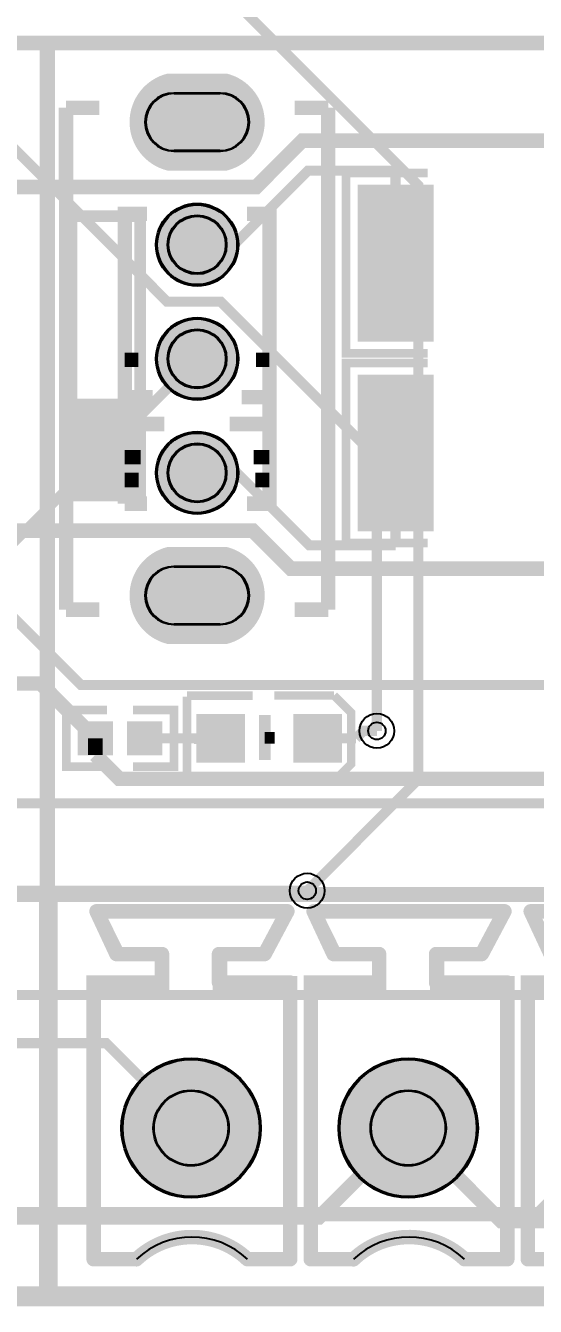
# Model space of a CAD drawing. Header units: millimetres. Extents: x -4 to 157, y 41 to 137.
# Drawn here: x 111.94 to 120.89, y 41.42 to 63.88 of the extents above; entities that cross this region are included whole.
import ezdxf

# ---------------------------------------------------------------- set-up
doc = ezdxf.new("R2010")
doc.units = ezdxf.units.MM
for name, color, linetype, true_color in [('BoardOutLine', 7, 'Continuous', 0xff00ff), ('BottomLayer', 7, 'Continuous', 0x0000ff), ('BottomSolderMaskLayer', 7, 'Continuous', 0xaa00ff), ('Document', 7, 'Continuous', 0xffffff), ('Hole', 7, 'Continuous', 0x222222), ('Multi-Layer', 7, 'Continuous', 0xc0c0c0), ('TopLayer', 7, 'Continuous', 0xff0000), ('TopPasteMaskLayer', 7, 'Continuous', 0x808080), ('TopSilkLayer', 7, 'Continuous', 0xffcc00), ('TopSolderMaskLayer', 7, 'Continuous', 0x800080)]:
    doc.layers.add(name, color=color, linetype=linetype, true_color=true_color)

msp = doc.modelspace()

# ---------------------------------------------------------------- hatches: boundary and pattern name
at = {"layer": 'BottomSolderMaskLayer'}
for points in [[(114.43670428293217, 61.33830327660646, -0.7853981633974483), (114.43670428293217, 63.04010668021326), (115.4720587345937, 63.04010668021326, -0.7853981633974483), (115.4720587345937, 61.33830327660646)], [(114.23048006096003, 60.039090678181424, 1), (115.67828295656584, 60.039090678181424, 1)], [(114.23048006096003, 58.03909067818131, 1), (115.67828295656584, 58.03909067818131, 1)], [(114.23048006096003, 56.03909067818131, 1), (115.67828295656584, 56.03909067818131, 1)], [(114.43670428293217, 53.03807467614936, -0.7853981633974483), (114.43670428293217, 54.73987807975616), (115.4720587345937, 54.73987807975616, -0.7853981633974483), (115.4720587345937, 53.03807467614936)], [(113.6230632461263, 44.551663703327335, 1), (116.07386334772652, 44.551663703327335, 1)], [(117.43307086614162, 44.551663703327335, 1), (119.88387096774183, 44.551663703327335, 1)]]:
    msp.add_hatch(color=256, dxfattribs=at).paths.add_polyline_path(points)
at = {"layer": 'Document'}
for points in [[(112.65435610871214, 55.539116078232155), (114.054356108712, 55.539116078232155), (114.054356108712, 60.53911607823204), (114.054356108712, 60.639116078232064), (113.95435610871209, 60.639116078232064), (112.65435610871214, 60.639116078232064), (112.65435610871214, 60.439116078232246), (113.85435610871195, 60.439116078232246), (113.85435610871195, 57.33911607823211), (112.65435610871214, 57.33911607823211)], [(112.85435610871195, 57.33911607823211), (112.65435610871214, 57.33911607823211), (112.65435610871214, 60.439116078232246), (112.85435610871195, 60.439116078232246)], [(115.28237236474456, 51.659436118872236), (115.28237236474456, 50.9990347980696), (115.12997205994384, 50.9990347980696), (115.12997205994384, 51.659436118872236)], [(115.55753111506215, 51.28267716535436), (114.8971297942594, 51.28267716535436), (114.8971297942594, 51.43507747015485), (115.55753111506215, 51.43507747015485)], [(117.41127762255496, 51.334645669291376), (116.75087630175244, 51.334645669291376), (116.75087630175244, 51.48704597409187), (117.41127762255496, 51.48704597409187)], [(116.53845567691133, 48.224765049530106), (113.3878587757174, 48.224765049530106), (113.61932943865872, 47.72872745745485), (114.33848107696213, 47.72872745745485), (114.35505793652783, 47.727640952676325), (114.37135116143031, 47.72440002873873), (114.38708197007418, 47.719060138749114), (114.40198120396235, 47.71171264970587), (114.41579393307188, 47.702483279183525), (114.42828381777827, 47.69152994427054), (114.43923715269148, 47.67904005956427), (114.44846652321371, 47.66522733045463), (114.45581401225695, 47.65032809656657), (114.46115390224645, 47.63459728792259), (114.46439482618416, 47.61830406301999), (114.46548133096258, 47.6017272034544), (114.46548133096258, 47.10177800355598), (114.46439482618416, 47.08520114399039), (114.46115390224645, 47.06890791908779), (114.45581401225695, 47.05317711044381), (114.44846652321371, 47.03827787655575), (114.43923715269148, 47.02446514744611), (114.42828381777827, 47.01197526273984), (114.41579393307188, 47.001021927826855), (114.40198120396235, 46.99179255730451), (114.38708197007418, 46.984445068261266), (114.37135116143031, 46.97910517827165), (114.35505793652783, 46.975864254334056), (114.33848107696213, 46.97477774955553), (113.26545593091168, 46.97477774955553), (113.26545593091168, 42.37879095758194), (113.88846837693677, 42.37879095758194), (113.90504523650247, 42.3777044528033), (113.92133846140496, 42.37446352886582), (113.93706927004882, 42.369123638876204), (113.951968503937, 42.36177614983285), (113.96578123304653, 42.3525467793105), (113.97827111775291, 42.34159344439763), (113.9892244526659, 42.32910355969125), (113.99845382318813, 42.3152908305816), (114.00580131223137, 42.300391596693544), (114.0111412022211, 42.284660788049564), (114.01438212615881, 42.26836756314708), (114.01546863093722, 42.25179070358138), (114.01438212615881, 42.23521384401579), (114.0111412022211, 42.21892061911319), (114.00580131223137, 42.20318981046921), (113.99845382318813, 42.18829057658115), (113.9892244526659, 42.17447784747151), (113.97827111775291, 42.16198796276524), (113.96578123304653, 42.151034627852255), (113.951968503937, 42.14180525732991), (113.93706927004882, 42.134457768286666), (113.92133846140496, 42.12911787829705), (113.90504523650247, 42.125876954359455), (113.88846837693677, 42.12479044958093), (113.13845567691124, 42.12479044958093), (113.12187881734553, 42.125876954359455), (113.10558559244305, 42.12911787829705), (113.08985478379918, 42.134457768286666), (113.07495554991101, 42.14180525732991), (113.06114282080148, 42.151034627852255), (113.0486529360951, 42.16198796276524), (113.03769960118211, 42.17447784747151), (113.02847023065988, 42.18829057658115), (113.02112274161664, 42.20318981046921), (113.01578285162691, 42.21892061911319), (113.0125419276892, 42.23521384401579), (113.01145542291079, 42.25179070358138), (113.01145542291079, 47.10177800355598), (113.0125419276892, 47.11835486312157), (113.01578285162691, 47.134648088024164), (113.02112274161664, 47.150378896668144), (113.02847023065988, 47.1652781305562), (113.03769960118211, 47.17909085966585), (113.0486529360951, 47.19158074437212), (113.06114282080148, 47.2025340792851), (113.07495554991101, 47.21176344980745), (113.08985478379918, 47.21911093885069), (113.10558559244305, 47.224450828840304), (113.12187881734553, 47.2276917527779), (113.13845567691124, 47.22877825755654), (114.21148082296168, 47.22877825755654), (114.21148082296168, 47.47472694945384), (113.5384556769111, 47.47472694945384), (113.52051514831828, 47.4760028582283), (113.50293477196146, 47.47980034115176), (113.48606714639982, 47.48604323449649), (113.47025057499764, 47.49460632847422), (113.45580228078597, 47.50531787849127), (113.44301204412068, 47.517963049721516), (113.43213639073952, 47.53228822591359), (113.4233934467868, 47.54800609601216), (113.07335534671051, 48.29804419608831), (113.0672153766377, 48.313882605881986), (113.06324404981183, 48.330398750121276), (113.06151241462362, 48.347297149360884), (113.06205145061517, 48.364275485483404), (113.06485151424977, 48.38103001027309), (113.06986251143508, 48.39726097957555), (113.07699479372491, 48.412678015822166), (113.08612076216014, 48.427005302983616), (113.0970771500572, 48.43998652101334), (113.10966794390538, 48.45138943149982), (113.12366789011458, 48.461010032490776), (113.13882652487905, 48.46867620815806), (113.15487265506044, 48.47425080800815), (113.17151920992501, 48.4776341005512), (113.18846837693673, 48.47876555753112), (116.53845567691133, 48.47876555753112), (116.55503253647703, 48.47767905275259), (116.57132576137951, 48.474438128814995), (116.58705657002338, 48.46909823882538), (116.60195580391155, 48.46175074978214), (116.61576853302108, 48.45252137925979), (116.62825841772747, 48.44156804434681), (116.63921175264045, 48.42907815964054), (116.64844112316268, 48.415265430530894), (116.65578861220615, 48.400366196642835), (116.66112850219565, 48.384635387998856), (116.66436942613336, 48.36834216309626), (116.66545593091178, 48.35176530353067), (116.66436942613336, 48.33518844396497), (116.66112850219565, 48.31889521906248), (116.65578861220615, 48.3031644104185), (116.64844112316268, 48.288265176530444), (116.63921175264045, 48.2744524474208), (116.62825841772747, 48.261962562714416), (116.61576853302108, 48.251009227801546), (116.60195580391155, 48.2417798572792), (116.58705657002338, 48.234432368235844), (116.57132576137951, 48.22909247824623), (116.55503253647703, 48.22585155430875), (116.53845567691133, 48.224765049530106)], [(116.650546101092, 48.29194818389635), (116.2505207010413, 47.54196088392189), (116.24145084574616, 47.527413981437235), (116.23050452213238, 47.51422108007671), (116.21788117431402, 47.5026225570316), (116.20381080210791, 47.49282973961499), (116.18854977039291, 47.48502105483726), (116.17237613809152, 47.47933877843161), (116.15558459188469, 47.47588644256348), (116.13848107696208, 47.47472694945395), (115.46543053086089, 47.47472694945384), (115.46543053086089, 47.22877825755654), (116.58849377698743, 47.22877825755654), (116.60507063655336, 47.2276917527779), (116.62136386145562, 47.224450828840304), (116.63709467009971, 47.21911093885069), (116.65199390398789, 47.21176344980745), (116.66580663309719, 47.2025340792851), (116.6782965178038, 47.19158074437212), (116.68924985271678, 47.17909085966585), (116.69847922323902, 47.1652781305562), (116.70582671228226, 47.150378896668144), (116.71116660227199, 47.134648088024164), (116.71440752620947, 47.11835486312157), (116.71549403098811, 47.10177800355598), (116.71549403098811, 42.25179070358138), (116.71440752620947, 42.23521384401579), (116.71116660227199, 42.21892061911319), (116.70582671228226, 42.20318981046921), (116.69847922323902, 42.18829057658115), (116.68924985271678, 42.17447784747151), (116.6782965178038, 42.16198796276524), (116.66580663309719, 42.151034627852255), (116.65199390398789, 42.14180525732991), (116.63709467009971, 42.134457768286666), (116.62136386145562, 42.12911787829705), (116.60507063655336, 42.125876954359455), (116.58849377698743, 42.12479044958093), (115.83845567691128, 42.12479044958093), (115.82187881734558, 42.125876954359455), (115.8055855924431, 42.12911787829705), (115.78985478379923, 42.134457768286666), (115.77495554991106, 42.14180525732991), (115.76114282080152, 42.151034627852255), (115.74865293609514, 42.16198796276524), (115.73769960118193, 42.17447784747151), (115.7284702306597, 42.18829057658115), (115.72112274161645, 42.20318981046921), (115.71578285162695, 42.21892061911319), (115.71254192768924, 42.23521384401579), (115.71145542291083, 42.25179070358138), (115.71254192768924, 42.26836756314708), (115.71578285162695, 42.284660788049564), (115.72112274161645, 42.300391596693544), (115.7284702306597, 42.3152908305816), (115.73769960118193, 42.32910355969125), (115.74865293609514, 42.34159344439763), (115.76114282080152, 42.3525467793105), (115.77495554991106, 42.36177614983285), (115.78985478379923, 42.369123638876204), (115.8055855924431, 42.37446352886582), (115.82187881734558, 42.3777044528033), (115.83845567691128, 42.37879095758194), (116.46149352298698, 42.37879095758194), (116.46149352298698, 46.97477774955553), (115.33843027686044, 46.97477774955553), (115.32185341729473, 46.975864254334056), (115.30556019239225, 46.97910517827165), (115.28982938374838, 46.984445068261266), (115.27493014986021, 46.99179255730451), (115.26111742075068, 47.001021927826855), (115.2486275360443, 47.01197526273984), (115.23767420113109, 47.02446514744611), (115.22844483060885, 47.03827787655575), (115.22109734156561, 47.05317711044381), (115.21575745157611, 47.06890791908779), (115.2125165276384, 47.08520114399039), (115.21143002285999, 47.10177800355598), (115.21143002285999, 47.6017272034544), (115.2125165276384, 47.61830406301999), (115.21575745157611, 47.63459728792259), (115.22109734156561, 47.65032809656657), (115.22844483060885, 47.66522733045463), (115.23767420113109, 47.67904005956427), (115.2486275360443, 47.69152994427054), (115.26111742075068, 47.702483279183525), (115.27493014986021, 47.71171264970587), (115.28982938374838, 47.719060138749114), (115.30556019239225, 47.72440002873873), (115.32185341729473, 47.727640952676325), (115.33843027686044, 47.72872745745485), (116.06223012446026, 47.72872745745485), (116.42641605283188, 48.41153162306318), (116.43517917013196, 48.42564751749421), (116.44570981169863, 48.438498832158416), (116.4578277953351, 48.44986567749868), (116.47132577898128, 48.45955356364004), (116.48597280839522, 48.46739672816432), (116.50151826884212, 48.47326097235225), (116.51769617318405, 48.47704595735968), (116.5342297129921, 48.478686921043845), (116.55083599481668, 48.47815578606105), (116.56723088057106, 48.47546164027824), (116.58313384921485, 48.4706505812768), (116.59827279654519, 48.46380492760977), (116.61238869097633, 48.455041810309694), (116.62524000564053, 48.44451116874302), (116.63660685098102, 48.43239318510666), (116.64629473712216, 48.41889520146037), (116.65413790164644, 48.404248172046664), (116.66000214583414, 48.38870271159965), (116.66378713084168, 48.37252480725772), (116.66542809452585, 48.355991267449554), (116.66489695954306, 48.3393849856252), (116.66220281376059, 48.322990099870594), (116.65739175475892, 48.30708713122681), (116.650546101092, 48.29194818389635)], [(120.3484378968758, 48.224765049530106), (117.19776479552957, 48.224765049530106), (117.42933705867404, 47.72872745745485), (118.14831089662175, 47.72872745745485), (118.16488775618745, 47.727640952676325), (118.18118098108994, 47.72440002873873), (118.1969117897338, 47.719060138749114), (118.21181102362198, 47.71171264970587), (118.22562375273151, 47.702483279183525), (118.23811363743789, 47.69152994427054), (118.24906697235087, 47.67904005956427), (118.25829634287311, 47.66522733045463), (118.26564383191635, 47.65032809656657), (118.27098372190608, 47.63459728792259), (118.27422464584379, 47.61830406301999), (118.2753111506222, 47.6017272034544), (118.2753111506222, 47.10177800355598), (118.27422464584379, 47.08520114399039), (118.27098372190608, 47.06890791908779), (118.26564383191635, 47.05317711044381), (118.25829634287311, 47.03827787655575), (118.24906697235087, 47.02446514744611), (118.23811363743789, 47.01197526273984), (118.22562375273151, 47.001021927826855), (118.21181102362198, 46.99179255730451), (118.1969117897338, 46.984445068261266), (118.18118098108994, 46.97910517827165), (118.16488775618745, 46.975864254334056), (118.14831089662175, 46.97477774955553), (117.07536195072385, 46.97477774955553), (117.07536195072385, 42.37884175768352), (117.69839979679932, 42.37884175768352), (117.71497665636502, 42.377755252904876), (117.73126988126751, 42.37451432896739), (117.74700068991137, 42.36917443897778), (117.76189992379955, 42.361826949934425), (117.77571265290908, 42.35259757941208), (117.78820253761546, 42.34164424449921), (117.79915587252867, 42.329154359792824), (117.8083852430509, 42.31534163068329), (117.81573273209415, 42.30044239679523), (117.82107262208365, 42.28471158815114), (117.82431354602136, 42.26841836324866), (117.8254000508, 42.251841503682954), (117.82431354602136, 42.235264644117365), (117.82107262208365, 42.21897141921477), (117.81573273209415, 42.20324061057079), (117.8083852430509, 42.18834137668273), (117.79915587252867, 42.174528647573084), (117.78820253761546, 42.162038762866814), (117.77571265290908, 42.15108542795383), (117.76189992379955, 42.14185605743148), (117.74700068991137, 42.13450856838824), (117.73126988126751, 42.12916867839863), (117.71497665636502, 42.12592775446103), (117.69839979679932, 42.124841249682504), (116.9483616967234, 42.124841249682504), (116.93178483715769, 42.12592775446103), (116.91549161225521, 42.12916867839863), (116.89976080361134, 42.13450856838824), (116.88486156972317, 42.14185605743148), (116.87104884061364, 42.15108542795383), (116.85855895590726, 42.162038762866814), (116.84760562099405, 42.174528647573084), (116.83837625047181, 42.18834137668273), (116.83102876142857, 42.20324061057079), (116.82568887143907, 42.21897141921477), (116.82244794750136, 42.235264644117365), (116.82136144272295, 42.251841503682954), (116.82136144272295, 47.10177800355598), (116.82244794750136, 47.11835486312157), (116.82568887143907, 47.134648088024164), (116.83102876142857, 47.150378896668144), (116.83837625047181, 47.1652781305562), (116.84760562099405, 47.17909085966585), (116.85855895590726, 47.19158074437212), (116.87104884061364, 47.2025340792851), (116.88486156972317, 47.21176344980745), (116.89976080361134, 47.21911093885069), (116.91549161225521, 47.224450828840304), (116.93178483715769, 47.2276917527779), (116.9483616967234, 47.22877825755654), (118.02131064262107, 47.22877825755654), (118.02131064262107, 47.47472694945384), (117.34846329692641, 47.474726949453725), (117.33052616646614, 47.476005997244556), (117.31294950261486, 47.479805668317454), (117.29608570535288, 47.48604978188985), (117.28027288217686, 47.49461314779376), (117.26582806927854, 47.50532407645255), (117.25304087518793, 47.51796782113877), (117.24216767432154, 47.532290883497126), (117.23342646685296, 47.548006096012045), (116.88331216662414, 48.29804419608831), (116.87717371157464, 48.3138777572708), (116.87320257873603, 48.330388735257884), (116.87146977063799, 48.34728191927411), (116.87200626931076, 48.364255264827875), (116.87480248233737, 48.38100529416579), (116.87980841436251, 48.3972325223541), (116.8869345609919, 48.4126468119689), (116.89605350910256, 48.426972560656736), (116.9070022149458, 48.439953628812646), (116.91958491931587, 48.45135791927078), (116.9335766476579, 48.46098152712409), (116.94872723253934, 48.46865238547639), (116.96476578655961, 48.474233341940476), (116.98140554572592, 48.47762461087757), (116.99834899669781, 48.47876555753112), (120.3484378968758, 48.47876555753112), (120.3650147564415, 48.47767905275259), (120.38130798134375, 48.474438128814995), (120.39703878998785, 48.46909823882538), (120.41193802387602, 48.46175074978214), (120.42575075298532, 48.45252137925979), (120.43824063769193, 48.44156804434681), (120.44919397260492, 48.42907815964054), (120.45842334312715, 48.415265430530894), (120.46577083217039, 48.400366196642835), (120.47111072216012, 48.384635387998856), (120.47435164609783, 48.36834216309626), (120.47543815087624, 48.35176530353067), (120.47435164609783, 48.33518844396497), (120.47111072216012, 48.31889521906248), (120.46577083217039, 48.3031644104185), (120.45842334312715, 48.288265176530444), (120.44919397260492, 48.2744524474208), (120.43824063769193, 48.261962562714416), (120.42575075298532, 48.251009227801546), (120.41193802387602, 48.2417798572792), (120.39703878998785, 48.234432368235844), (120.38130798134375, 48.22909247824623), (120.3650147564415, 48.22585155430875), (120.3484378968758, 48.224765049530106)], [(120.46042672085332, 48.29194818389635), (120.06050292100576, 47.54196088392189), (120.05143306571063, 47.527413981437235), (120.04048674209685, 47.51422108007671), (120.02786339427848, 47.5026225570316), (120.01379302207238, 47.49282973961499), (119.99853199035715, 47.48502105483726), (119.98235835805576, 47.47933877843161), (119.96556681184893, 47.47588644256348), (119.94846329692655, 47.47472694945395), (119.2754381508762, 47.47472694945384), (119.2754381508762, 47.22877825755654), (120.39842519685021, 47.22877825755654), (120.41500205641591, 47.2276917527779), (120.4312952813184, 47.224450828840304), (120.44702608996226, 47.21911093885069), (120.46192532385044, 47.21176344980745), (120.47573805295997, 47.2025340792851), (120.48822793766635, 47.19158074437212), (120.49918127257934, 47.17909085966585), (120.50841064310157, 47.1652781305562), (120.51575813214504, 47.150378896668144), (120.52109802213454, 47.134648088024164), (120.52433894607225, 47.11835486312157), (120.52542545085066, 47.10177800355598), (120.52542545085066, 42.251841503682954), (120.52433894607225, 42.235264644117365), (120.52109802213454, 42.21897141921477), (120.51575813214504, 42.20324061057079), (120.50841064310157, 42.18834137668273), (120.49918127257934, 42.174528647573084), (120.48822793766635, 42.162038762866814), (120.47573805295997, 42.15108542795383), (120.46192532385044, 42.14185605743148), (120.44702608996226, 42.13450856838824), (120.4312952813184, 42.12916867839863), (120.41500205641591, 42.12592775446103), (120.39842519685021, 42.124841249682504), (119.64851409702806, 42.124841249682504), (119.63193723746213, 42.12592775446103), (119.61564401255987, 42.12916867839863), (119.599913203916, 42.13450856838824), (119.58501397002783, 42.14185605743148), (119.5712012409183, 42.15108542795383), (119.55871135621169, 42.162038762866814), (119.5477580212987, 42.174528647573084), (119.53852865077647, 42.18834137668273), (119.53118116173323, 42.20324061057079), (119.5258412717435, 42.21897141921477), (119.52260034780602, 42.235264644117365), (119.52151384302738, 42.251841503682954), (119.52260034780602, 42.26841836324866), (119.5258412717435, 42.28471158815114), (119.53118116173323, 42.30044239679523), (119.53852865077647, 42.31534163068329), (119.5477580212987, 42.329154359792824), (119.55871135621169, 42.34164424449921), (119.5712012409183, 42.35259757941208), (119.58501397002783, 42.361826949934425), (119.599913203916, 42.36917443897778), (119.61564401255987, 42.37451432896739), (119.63193723746213, 42.377755252904876), (119.64851409702806, 42.37884175768352), (120.27142494284976, 42.37884175768352), (120.27142494284976, 46.97477774955553), (119.14843789687575, 46.97477774955553), (119.13186103730982, 46.975864254334056), (119.11556781240756, 46.97910517827165), (119.0998370037637, 46.984445068261266), (119.08493776987552, 46.99179255730451), (119.07112504076599, 47.001021927826855), (119.05863515605938, 47.01197526273984), (119.0476818211464, 47.02446514744611), (119.03845245062416, 47.03827787655575), (119.03110496158092, 47.05317711044381), (119.0257650715912, 47.06890791908779), (119.02252414765371, 47.08520114399039), (119.02143764287507, 47.10177800355598), (119.02143764287507, 47.6017272034544), (119.02252414765371, 47.61830406301999), (119.0257650715912, 47.63459728792259), (119.03110496158092, 47.65032809656657), (119.03845245062416, 47.66522733045463), (119.0476818211464, 47.67904005956427), (119.05863515605938, 47.69152994427054), (119.07112504076599, 47.702483279183525), (119.08493776987552, 47.71171264970587), (119.0998370037637, 47.719060138749114), (119.11556781240756, 47.72440002873873), (119.13186103730982, 47.727640952676325), (119.14843789687575, 47.72872745745485), (119.87218694437388, 47.72872745745485), (120.23639827279635, 48.41158242316476), (120.24528420237675, 48.42542655763964), (120.25588507189832, 48.438005960219016), (120.26802301579278, 48.449109568726385), (120.28149437885145, 48.45855108244018), (120.29607313323322, 48.466172087920995), (120.31151467084942, 48.4718447169339), (120.3275599074932, 48.475473791872446), (120.34393962985791, 48.476998422686734), (120.3603790125037, 48.47639302851985), (120.37660222898626, 48.473667766913536), (120.39233707978337, 48.468868363381716), (120.40731955936417, 48.46207534420921), (120.4212982857789, 48.45340268535017), (120.4340387184443, 48.44299590009405), (120.44532709335772, 48.43102959758744), (120.4549740097143, 48.41770455317169), (120.46281760774718, 48.403244339696016), (120.46872628447636, 48.38789157632334), (120.4726009017943, 48.371903857771144), (120.47437644984348, 48.35554943228465), (120.47402313777843, 48.33910270086312), (120.471546893609, 48.32283961325095), (120.46698926473596, 48.30703303794439), (120.46042672085332, 48.29194818389624)], [(124.15852171704319, 48.224688849377685), (121.00792481584972, 48.224688849377685), (121.23939547879081, 47.72870205740412), (121.95852171704337, 47.72870205740412), (121.97509857660907, 47.72761555262559), (121.99139180151133, 47.724374628688), (122.00712261015542, 47.71903473869838), (122.02202184404359, 47.71168724965514), (122.0358345731529, 47.702457879132794), (122.04832445785951, 47.69150454421981), (122.05927779277249, 47.67901465951354), (122.06850716329473, 47.665201930403896), (122.07585465233797, 47.65030269651584), (122.0811945423277, 47.63457188787186), (122.0844354662654, 47.61827866296926), (122.08552197104382, 47.60170180340367), (122.08552197104382, 47.10170180340356), (122.0844354662654, 47.08512494383797), (122.0811945423277, 47.06883171893537), (122.07585465233797, 47.05310091029139), (122.06850716329473, 47.03820167640333), (122.05927779277249, 47.02438894729369), (122.04832445785951, 47.011899062587304), (122.0358345731529, 47.000945727674434), (122.02202184404359, 46.991716357152086), (122.00712261015542, 46.984368868108845), (121.99139180151133, 46.97902897811923), (121.97509857660907, 46.975788054181635), (121.95852171704337, 46.974701549402994), (120.88552197104377, 46.974701549402994), (120.88552197104377, 42.378689357378676), (121.50853441706863, 42.378689357378676), (121.52511127663433, 42.37760285260015), (121.54140450153682, 42.37436192866255), (121.55713531018068, 42.36902203867294), (121.57203454406886, 42.3616745496297), (121.58584727317839, 42.35244517910735), (121.59833715788477, 42.341491844194366), (121.60929049279798, 42.329001959488096), (121.61851986332022, 42.31518923037845), (121.62586735236346, 42.30028999649039), (121.63120724235296, 42.28455918784641), (121.63444816629067, 42.268265962943815), (121.63553467106908, 42.251689103378226), (121.63444816629067, 42.23511224381264), (121.63120724235296, 42.21881901891004), (121.62586735236346, 42.20308821026606), (121.61851986332022, 42.188188976378), (121.60929049279798, 42.174376247268356), (121.59833715788477, 42.161886362562086), (121.58584727317839, 42.1509330276491), (121.57203454406886, 42.141703657126754), (121.55713531018068, 42.134356168083514), (121.54140450153682, 42.1290162780939), (121.52511127663433, 42.1257753541563), (121.50853441706863, 42.12468884937766), (120.75852171704332, 42.12468884937766), (120.74194485747739, 42.1257753541563), (120.72565163257514, 42.1290162780939), (120.70992082393127, 42.134356168083514), (120.6950215900431, 42.141703657126754), (120.68120886093357, 42.1509330276491), (120.66871897622696, 42.161886362562086), (120.65776564131397, 42.174376247268356), (120.64853627079174, 42.188188976378), (120.6411887817485, 42.20308821026606), (120.63584889175877, 42.21881901891004), (120.63260796782129, 42.23511224381264), (120.63152146304265, 42.251689103378226), (120.63152146304265, 47.10170180340356), (120.63260796782129, 47.118278662969146), (120.63584889175877, 47.13457188787174), (120.6411887817485, 47.15030269651572), (120.64853627079174, 47.16520193040378), (120.65776564131397, 47.17901465951343), (120.66871897622696, 47.1915045442197), (120.68120886093357, 47.20245787913268), (120.6950215900431, 47.21168724965503), (120.70992082393127, 47.21903473869827), (120.72565163257514, 47.22437462868788), (120.74194485747739, 47.22761555262548), (120.75852171704332, 47.22870205740401), (121.83152146304269, 47.22870205740401), (121.83152146304269, 47.47470154940311), (121.15852171704319, 47.47470154940311), (121.14057779049017, 47.475974318323665), (121.1229937015728, 47.47976961248844), (121.10612224751935, 47.48601128525888), (121.09030192765476, 47.49457410723778), (121.07585015194172, 47.50528627880135), (121.06305687264648, 47.51793287698911), (121.05217876689858, 47.53226016759811), (121.04343408686782, 47.547980695961314), (120.6934213868426, 48.29796799593612), (120.68728192261324, 48.31380478928247), (120.68331066113205, 48.33031921106374), (120.68157863548277, 48.34721587143406), (120.68211682602896, 48.36419254353018), (120.68491560627422, 48.38094556933618), (120.68992491504923, 48.39717529114887), (120.69705515194505, 48.412591411488506), (120.7061787799762, 48.42691818558717), (120.71713260680599, 48.43989935357399), (120.72972070373294, 48.45130272414042), (120.74371791022418, 48.46092432769467), (120.7588738613133, 48.46859206472129), (120.77491746582223, 48.474168784087055), (120.79156175531057, 48.477554736234424), (120.80850901701797, 48.47868935737881), (124.15852171704319, 48.4786893573787), (124.17509857660889, 48.47760285260017), (124.19139180151137, 48.474361928662574), (124.20712261015524, 48.46902203867296), (124.22202184404341, 48.46167454962972), (124.23583457315294, 48.45244517910737), (124.24832445785933, 48.44149184419439), (124.25927779277254, 48.42900195948812), (124.26850716329477, 48.41518923037847), (124.27585465233801, 48.400289996490415), (124.28119454232751, 48.384559187846435), (124.28443546626522, 48.36826596294384), (124.28552197104386, 48.35168910337825), (124.28443546626522, 48.335112243812546), (124.28119454232751, 48.31881901891006), (124.27585465233801, 48.30308821026597), (124.26850716329477, 48.28818897637791), (124.25927779277254, 48.27437624726838), (124.24832445785933, 48.261886362561995), (124.23583457315294, 48.250933027649126), (124.22202184404341, 48.24170365712678), (124.20712261015524, 48.23435616808342), (124.19139180151137, 48.22901627809381), (124.17509857660889, 48.22577535415621), (124.15852171704319, 48.224688849377685)], [(115.75102870205706, 42.159639319278654), (115.71291951283229, 42.194309175900116), (115.67345636691857, 42.22742970391687), (115.63270220795334, 42.258948076154866), (115.5907220387362, 42.28881402087461), (115.54758281755107, 42.316979901955506), (115.50335335136788, 42.343400794874924), (115.45810418609449, 42.36803455836264), (115.41190749405678, 42.39084190161623), (115.36483695888433, 42.41178644697004), (115.31696765798415, 42.43083478791698), (115.268375942793, 42.447956542392376), (115.21913931699783, 42.46312440123279), (115.16933631291545, 42.4763141717342), (115.11904636623558, 42.48750481623995), (115.06834968932026, 42.496678485694815), (115.0173271432659, 42.503820548114845), (114.96606010892833, 42.50891961192508), (114.91463035712263, 42.51196754412911), (114.86311991819775, 42.51295948328152), (114.81161095119842, 42.511893847241026), (114.76018561282149, 42.50877233569531), (114.70892592637642, 42.503599927448704), (114.65791365095833, 42.49638487248171), (114.60723015104213, 42.48713867879235), (114.55695626670627, 42.4758760940407), (114.50717218469345, 42.46261508202633), (114.45795731051248, 42.44737679403613), (114.40939014178707, 42.43018553510842), (114.361548143052, 42.411068725265864), (114.31450762219765, 42.390056855781154), (114.26834360875796, 42.36718344054327), (114.22312973424005, 42.34248496260227), (114.17893811468139, 42.31600081598049), (114.13583923562464, 42.287773242837034), (114.0939018396939, 42.25784726609368), (114.0531928169496, 42.226270617621935), (114.0137770981994, 42.19309366211155), (113.97571755143485, 42.15836931673857), (113.96294121498681, 42.14774285870885), (113.94888715074921, 42.13887495807228), (113.9337958276642, 42.131917347071635), (113.91792546246052, 42.12698907236336), (113.90154760149449, 42.12417445809649), (113.88494247451558, 42.12352166310234), (113.86839419985745, 42.125041856885105), (113.8521859230957, 42.12870902850648), (113.83659497234635, 42.13446043164197), (113.82188811310675, 42.14219765818655), (113.8083169838228, 42.15178832204526), (113.79611379028552, 42.16306832429609), (113.78548733252478, 42.175844660968096), (113.77661943218436, 42.189898725392595), (113.76966182150204, 42.20499004862427), (113.76473354712812, 42.22086041393163), (113.76191893320629, 42.237238274956894), (113.76126613856218, 42.253843401949666), (113.76278633269362, 42.27039167657563), (113.76645350465651, 42.28659995326029), (113.77220490812056, 42.302190903888345), (113.77994213497482, 42.31689776296491), (113.78953279911957, 42.330468892046724), (113.8008128016254, 42.342672085344134), (113.84297863343727, 42.38125158633068), (113.8865433555577, 42.41824415660187), (113.93144727946537, 42.453599112215784), (113.97762888178113, 42.48726801294424), (114.0250248885659, 42.51920472864265), (114.07357036200983, 42.549365502452815), (114.12319878940684, 42.577709010754575), (114.1738421742823, 42.60419641978399), (114.22543112955714, 42.62879143884015), (114.27789497261597, 42.65146037000693), (114.33116182214872, 42.67217215432311), (114.3851586966382, 42.6908984143372), (114.43981161435067, 42.707613492986525), (114.49504569470037, 42.72229448875146), (114.55078526084435, 42.73492128703231), (114.60695394336722, 42.74547658770871), (114.66347478491707, 42.75394592884288), (114.72027034564417, 42.76031770649399), (114.77726280930301, 42.76458319061692), (114.83437408986993, 42.76673653702301), (114.89152593852805, 42.76677479538807), (114.94864005087788, 42.76469791329362), (115.0056381742229, 42.76050873629981), (115.06244221478437, 42.75421300404548), (115.11897434469893, 42.74581934238529), (115.17515710865064, 42.73533925157096), (115.23091352999404, 42.722787090494194), (115.28616721622097, 42.70818005701392), (115.34084246362545, 42.69153816439348), (115.39486436102789, 42.672884213879456), (115.44815889241067, 42.652243763462366), (115.50065303832866, 42.62964509285848), (115.55227487595425, 42.605119164764005), (115.6029536776191, 42.57869958243293), (115.65262000771918, 42.55042254363582), (115.70120581784931, 42.52032679106628), (115.74864454003728, 42.48845355925789), (115.79487117794883, 42.45484651808897), (115.83982239594025, 42.41955171294967), (115.88343660583541, 42.38261750165498), (115.9256540513079, 42.34409448818906), (115.93694519497012, 42.33190887751323), (115.94654919995514, 42.31835372642604), (115.9543017390713, 42.303660967325186), (115.96007016422254, 42.28808199739717), (115.96375577605363, 42.271883377141876), (115.9652955127226, 42.25534226944819), (115.96466302890826, 42.23874169726014), (115.9618691465837, 42.222365700975956), (115.95696166985135, 42.20649447843755), (115.95002456700036, 42.19139959066786), (115.94117653378589, 42.17733931538692), (115.93056896251187, 42.16455422780746), (115.91838335166813, 42.15326308432668), (115.9048282004378, 42.143659079543795), (115.89013544122122, 42.1359065406466), (115.87455647120737, 42.13013811572728), (115.85835785089716, 42.126452504137774), (115.84181674318052, 42.124912767715045), (115.82521617100178, 42.12554525177677), (115.80884017475933, 42.12833913434531), (115.7929689522939, 42.133246611314235), (115.77787406462767, 42.14018371439022), (115.76381378947849, 42.14903174781443), (115.75102870205728, 42.159639319278654)], [(119.56096012192029, 42.15969011938023), (119.52285296806508, 42.19436494551667), (119.4833916102391, 42.22749046409456), (119.44263899372027, 42.25901383620794), (119.4006601234887, 42.28888477855355), (119.35752196053636, 42.317055643638355), (119.31329331505663, 42.34348149578261), (119.26804473668426, 42.368120182797384), (119.22184840196132, 42.39093240322188), (119.17477799920698, 42.41188176901369), (119.1269086109769, 42.430934863592256), (119.07831659429803, 42.448061295140974), (119.02907945886977, 42.463233745086654), (118.97927574342884, 42.47642801167535), (118.92898489047002, 42.48762304857621), (118.87828711952716, 42.49680099845364), (118.82726329921366, 42.503947221451654), (118.7759948182279, 42.50905031854529), (118.72456345552973, 42.51210214972423), (118.67305124989343, 42.51309784697639), (118.6215403690469, 42.512035822053235), (118.57011297860458, 42.50891776900335), (118.51885111100455, 42.50374866147013), (118.46783653465741, 42.49653674475792), (118.41715062351682, 42.487293522680375), (118.36687422727846, 42.47603373921004), (118.31708754241549, 42.46277535496074), (118.26786998425769, 42.44753951853784), (118.21930006031312, 42.430350532803914), (118.17145524504167, 42.41123581611316), (118.12441185627313, 42.39022585857617), (118.07824493347289, 42.367354173424246), (118.03302811804474, 42.34265724355271), (117.98883353586575, 42.31617446332609), (117.94573168223542, 42.28794807574002), (117.90379130942961, 42.25802310503889), (117.86307931703323, 42.22644728489695), (117.8236606452258, 42.19327098227802), (117.78559817119617, 42.15854711709426), (117.77340653852093, 42.147978886154306), (117.75997338019056, 42.13904167910971), (117.74551550763931, 42.13187974265486), (117.73026627120953, 42.12660867058207), (117.7144717938711, 42.12331353809657), (117.69838699879324, 42.12204752870002), (117.6822714948787, 42.122831075808676), (117.66638538667166, 42.12565153295691), (117.65098507626499, 42.13046337791195), (117.63631912496612, 42.137188947403615), (117.62262424151163, 42.14571969061035), (117.61012146158487, 42.15591792117209), (117.59901258029527, 42.16761903945121), (117.5894768952005, 42.18063418917245), (117.58166831244262, 42.1947533055685), (117.57571286269808, 42.2097485058282), (117.57170666704042, 42.225377767129885), (117.56971438554433, 42.24138883289493), (117.56976817367263, 42.25752328421288), (117.57186716328306, 42.273520710727894), (117.57597747664317, 42.289122913667484), (117.58203277321604, 42.30407807317545), (117.58993532039813, 42.31814481268839), (117.59955757092507, 42.331096094759346), (117.6107442214884, 42.34272288544582), (117.65290774806635, 42.381304910229346), (117.69647026000666, 42.418300087798), (117.74137207180888, 42.45365773063213), (117.78755166298197, 42.48732939481704), (117.83494576233511, 42.5192689464169), (117.88348943466553, 42.54943262468328), (117.93311616972778, 42.577779102012414), (117.9837579733587, 42.60426954056868), (118.03534546063861, 42.62886764549603), (118.08780795095618, 42.651539714647015), (118.14107356484715, 42.67225468475817), (118.19506932247941, 42.690984174009714), (118.24972124364172, 42.70770252091222), (118.30495444910639, 42.72238681946544), (118.36069326322058, 42.73501695054256), (118.41686131759207, 42.74557560945516), (118.47338165572069, 42.75404832966274), (118.53017683843882, 42.76042350259354), (118.5871690500112, 42.76469239354947), (118.64428020475043, 42.766849153674), (118.7014320540045, 42.76689082796486), (118.75854629336459, 42.76481735932373), (118.81554466995249, 42.760631588634055), (118.87234908963364, 42.754339250868384), (118.92888172401763, 42.7459489672317), (118.9850651170891, 42.73547223334788), (119.04082229133269, 42.72292340351157), (119.09607685320043, 42.70831967101901), (119.15075309777876, 42.691681044612665), (119.20477611251431, 42.6730303210669), (119.2580718798506, 42.65239305395323), (119.31056737864174, 42.629797518629516), (119.36219068419882, 42.60527467349971), (119.41287106683467, 42.57885811759695), (119.46253908877225, 42.550584044549396), (119.51112669928148, 42.5204911929909), (119.55856732791563, 42.48862079348487), (119.60479597572225, 42.45501651203358), (119.6497493042973, 42.41972439025085), (119.69336572256611, 42.382792782280376), (119.73558547117091, 42.344272288544516), (119.74688490326298, 42.33208613461636), (119.75649705486012, 42.31852936306723), (119.76425745938059, 42.30383393402133), (119.77003333414882, 42.28825129034885), (119.77372585234434, 42.27204805540816), (119.77527183395568, 42.25550147104707), (119.77464482680875, 42.23889465391676), (119.77185555916958, 42.222511751267916), (119.76695175618147, 42.20663307911252), (119.76001732327518, 42.19153032593863), (119.75117091052243, 42.17746190404523), (119.74056388250096, 42.16466852803592), (119.72837772840444, 42.153369096125516), (119.71482095671195, 42.143756944730285), (119.70012552755043, 42.13599654042889), (119.68454288379166, 42.13022066589281), (119.66833964879629, 42.12652814793876), (119.651793064412, 42.124982166573886), (119.63518624729113, 42.12560917396843), (119.61880334468378, 42.1283984418518), (119.60292467260138, 42.13330224507638), (119.58782191953105, 42.14023667820766), (119.5737534977693, 42.14908309117004), (119.56096012191801, 42.15969011938216)]]:
    msp.add_hatch(color=256, dxfattribs=at).paths.add_polyline_path(points)
at = {"layer": 'Multi-Layer'}
for points in [[(114.44638049276091, 61.36370332740656, -0.7853981633974483), (114.44638049276091, 63.01470662941316), (115.46238252476496, 63.01470662941316, -0.7853981633974483), (115.46238252476496, 61.36370332740656)], [(114.25588011176013, 60.039090678181424, 1), (115.65288290576574, 60.039090678181424, 1)], [(114.25588011176013, 58.03909067818131, 1), (115.65288290576574, 58.03909067818131, 1)], [(114.25588011176013, 56.03909067818131, 1), (115.65288290576574, 56.03909067818131, 1)], [(114.44638049276091, 53.06347472694946, -0.7853981633974483), (114.44638049276091, 54.71447802895606), (115.46238252476496, 54.71447802895606, -0.7853981633974483), (115.46238252476496, 53.06347472694946)], [(113.64846329692641, 44.551663703327335, 1), (116.04846329692641, 44.551663703327335, 1)], [(117.45847091694172, 44.551663703327335, 1), (119.85847091694173, 44.551663703327335, 1)]]:
    msp.add_hatch(color=256, dxfattribs=at).paths.add_polyline_path(points)
at = {"layer": 'TopLayer'}
for points in [[(119.07807975615947, 61.06553213106429), (119.07807975615947, 58.3655067310134), (117.79555499110984, 58.3655067310134), (117.79555499110984, 61.06553213106429)], [(119.07807975615947, 57.73812547625096), (119.07807975615947, 55.03810007620018), (117.79555499110984, 55.03810007620018), (117.79555499110984, 57.73812547625096)], [(113.451714503429, 51.11430022860043), (113.451714503429, 51.65430530861056), (112.88608077216145, 51.65430530861056), (112.88608077216145, 51.11430022860043)], [(113.7517399034798, 51.11430022860043), (113.7517399034798, 51.65430530861056), (114.31737363474713, 51.65430530861056), (114.31737363474713, 51.11430022860043)], [(115.76703073406134, 51.78427736855474), (115.76703073406134, 50.984277368554785), (114.96703073406138, 50.984277368554785), (114.96703073406138, 51.78427736855474)], [(117.46883413766795, 51.78427736855474), (117.46883413766795, 50.984277368554785), (116.66883413766823, 50.984277368554785), (116.66883413766823, 51.78427736855474)]]:
    msp.add_hatch(color=256, dxfattribs=at).paths.add_polyline_path(points)
at = {"layer": 'TopPasteMaskLayer'}
for points in [[(119.07807975615947, 60.965532131064265), (119.07807975615947, 60.27452374904749), (118.97807975615956, 60.17452374904747), (118.7420370840739, 60.17452374904747), (118.64203708407399, 60.074523749047444), (118.64203708407399, 59.35651511303024), (118.7420370840739, 59.25651511303022), (118.97807975615956, 59.25651511303022), (119.07807975615947, 59.156515113030196), (119.07807975615947, 58.46550673101342), (118.97807975615956, 58.3655067310134), (117.89555499110975, 58.3655067310134), (117.79555499110984, 58.46550673101342), (117.79555499110984, 60.965532131064265), (117.89555499110975, 61.06553213106429), (118.97807975615956, 61.06553213106429)], [(119.07807975615947, 57.638125476250934), (119.07807975615947, 56.94711709423416), (118.97807975615956, 56.847117094234136), (118.7420370840739, 56.847117094234136), (118.64203708407399, 56.74711709423411), (118.64203708407399, 56.02910845821691), (118.7420370840739, 55.92910845821689), (118.97807975615956, 55.92910845821689), (119.07807975615947, 55.829108458216865), (119.07807975615947, 55.1381000762002), (118.97807975615956, 55.03810007620018), (117.89555499110975, 55.03810007620018), (117.79555499110984, 55.1381000762002), (117.79555499110984, 57.638125476250934), (117.89555499110975, 57.73812547625096), (118.97807975615956, 57.73812547625096)], [(113.4667259334517, 51.15430530861056), (113.4667259334517, 51.61430022860043), (113.42672085344157, 51.65430530861056), (112.92608585217158, 51.65430530861056), (112.88608077216145, 51.61430022860043), (112.88608077216145, 51.15430530861056), (112.92608585217158, 51.11430022860043), (113.42672085344157, 51.11430022860043)], [(113.73672847345665, 51.15430530861056), (113.73672847345665, 51.61430022860043), (113.77673355346701, 51.65430530861056), (114.277368554737, 51.65430530861056), (114.31737363474713, 51.61430022860043), (114.31737363474713, 51.15430530861056), (114.277368554737, 51.11430022860043), (113.77673355346701, 51.11430022860043)], [(115.76703073406134, 51.78427736855474), (115.76703073406134, 50.984277368554785), (114.96703073406138, 50.984277368554785), (114.96703073406138, 51.78427736855474)], [(117.46883413766795, 51.78427736855474), (117.46883413766795, 50.984277368554785), (116.66883413766823, 50.984277368554785), (116.66883413766823, 51.78427736855474)]]:
    msp.add_hatch(color=256, dxfattribs=at).paths.add_polyline_path(points)
at = {"layer": 'TopSolderMaskLayer'}
for points in [[(114.43670428293217, 61.33830327660646, -0.7853981633974483), (114.43670428293217, 63.04010668021326), (115.4720587345937, 63.04010668021326, -0.7853981633974483), (115.4720587345937, 61.33830327660646)], [(119.10348332824674, 61.090932898711685), (119.10348332824674, 58.34010691916251), (117.77015846159725, 58.34010691916251), (117.77015846159725, 61.090932898711685)], [(114.23048006096003, 60.039090678181424, 1), (115.67828295656584, 60.039090678181424, 1)], [(114.23048006096003, 58.03909067818131, 1), (115.67828295656584, 58.03909067818131, 1)], [(119.10348332824674, 57.763526243898355), (119.10348332824674, 55.01270026434918), (117.77015846159725, 55.01270026434918), (117.77015846159725, 57.763526243898355)], [(114.23048006096003, 56.03909067818131, 1), (115.67828295656584, 56.03909067818131, 1)], [(114.43670428293217, 53.03807467614936, -0.7853981633974483), (114.43670428293217, 54.73987807975616), (115.4720587345937, 54.73987807975616, -0.7853981633974483), (115.4720587345937, 53.03807467614936)], [(113.47710314872802, 51.08890256726886), (113.47710314872802, 51.67970774887931), (112.8606715969604, 51.67970774887931), (112.8606715969604, 51.08890256726886)], [(113.726333009379, 51.08890256726886), (113.726333009379, 51.67970774887931), (114.3427645611464, 51.67970774887931), (114.3427645611464, 51.08890256726886)], [(115.79242433323543, 51.809677419354784), (115.79242433323543, 50.95887731775474), (114.94162423163539, 50.95887731775474), (114.94162423163539, 51.809677419354784)], [(117.49422773684228, 51.809677419354784), (117.49422773684228, 50.95887731775474), (116.64342763524223, 50.95887731775474), (116.64342763524223, 51.809677419354784)], [(113.6230632461263, 44.551663703327335, 1), (116.07386334772652, 44.551663703327335, 1)], [(117.43307086614162, 44.551663703327335, 1), (119.88387096774183, 44.551663703327335, 1)]]:
    msp.add_hatch(color=256, dxfattribs=at).paths.add_polyline_path(points)

# ---------------------------------------------------------------- linework, layer by layer
at = {"layer": 'BoardOutLine', "const_width": 0.25400050800101603}
msp.add_lwpolyline([(100.54330708661428, 129.0516891033783), (100.54330708661428, 136.55168910337818), (-3.4566929133859503, 136.55168910337818), (-3.4566929133859503, 41.55168910337818), (156.54330708661405, 41.55168910337818), (156.54330708661405, 136.55168910337818), (125.54330708661405, 136.55168910337818), (125.54330708661405, 129.0516891033783), (100.54330708661428, 129.0516891033783)], close=True, dxfattribs=at)
at = {"layer": 'BottomLayer'}
for points, const_width in [([(104.74930149860279, 69.9507493014986), (105.79959359918712, 71.00104140208282), (110.22936245872461, 71.00104140208282), (111.39674879349741, 69.83365506731013), (111.39674879349741, 62.07216154432308), (114.42976885953749, 59.039141478283), (115.36931673863342, 59.039141478283), (118.10845821691623, 56.299999999999955), (118.10845821691623, 51.515392430784914)], 0.17780035560071122), ([(116.88620777241545, 48.71325882651763), (118.83693167386332, 50.663982727965504), (118.83693167386332, 61.07800355600716), (113.9253238506476, 65.98961137922277), (113.9253238506476, 68.3947421894843), (112.36931673863319, 69.9507493014986)], 0.17780035560071122), ([(114.95427990855978, 58.039141478282886), (106.90830581661135, 49.99316738633479), (76.17602235204458, 49.99316738633479), (71.66014732029453, 54.509042418084846), (65.94792989585972, 54.509042418084846), (65.21056642113263, 53.77167894335787)], 0.17780035560071122), ([(118.65862331724657, 44.551714503429025), (120.28879857759694, 42.92153924307843), (128.1330962661923, 42.92153924307843), (130.52552705105404, 45.31397002794006)], 0.25400050800101603), ([(106.02946405892794, 44.551714503429025), (107.59740919481828, 42.9837693675388), (117.09067818135645, 42.9837693675388), (118.65862331724657, 44.551714503429025)], 0.25400050800101603)]:
    msp.add_lwpolyline(points, dxfattribs=dict(at, const_width=const_width))
at = {"layer": 'BottomSolderMaskLayer'}
for points in [[(115.36197467252077, 62.69875496952457), (114.54673657728267, 62.69875496952457)], [(115.36197467252077, 61.679707350476946), (114.54673657728267, 61.679707350476946)], [(115.36197467252077, 54.398526369067355), (114.54673657728267, 54.398526369067355)], [(115.36197467252077, 53.37947875001973), (114.54673657728267, 53.37947875001973)]]:
    msp.add_lwpolyline(points, close=True, dxfattribs=at)
for centre, radius in [((114.95438150876294, 60.039090678181424), 0.7239014478028958), ((114.95435610871209, 60.039116078232155), 0.5181818181818182), ((114.95438150876294, 58.03909067818131), 0.7239014478028958), ((114.95435610871209, 58.039116078232155), 0.5181818181818182), ((114.95438150876294, 56.03909067818131), 0.7239014478028958), ((114.95435610871209, 56.03911607823204), 0.5181818181818182), ((114.84846329692641, 44.551663703327335), 1.2254000508001017), ((118.65847091694172, 44.551663703327335), 1.2254000508001017), ((114.84848869697726, 44.55168910337818), 0.6637713296931971), ((118.65849631699257, 44.55168910337818), 0.6637713296931971)]:
    msp.add_circle(centre, radius, dxfattribs=at)
for centre, start, end in [((114.54673657728267, 62.18923116000076), 90, 270), ((115.36197467252077, 62.18923116000076), 270, 90), ((114.54673657728267, 53.88900255954354), 90, 270), ((115.36197467252077, 53.88900255954354), 270, 90)]:
    msp.add_arc(centre, 0.5095238095238095, start, end, dxfattribs=at)
at = {"layer": 'Hole'}
for centre in [(118.10855981711939, 51.515341630683224), (116.8863093726186, 48.713208026416055)]:
    msp.add_circle(centre, 0.15240030480060962, dxfattribs=at)
at = {"layer": 'Multi-Layer'}
for points in [[(115.35435610871218, 62.68923037846071), (114.554356108712, 62.68923037846071)], [(115.35435610871218, 61.68923037846071), (114.554356108712, 61.68923037846071)], [(115.35435610871218, 54.3890017780036), (114.554356108712, 54.3890017780036)], [(115.35435610871218, 53.3890017780036), (114.554356108712, 53.3890017780036)]]:
    msp.add_lwpolyline(points, close=True, dxfattribs=at)
for centre, radius in [((114.95438150876294, 60.039090678181424), 0.6985013970027941), ((114.95435610871209, 60.039116078232155), 0.5), ((114.95438150876294, 58.03909067818131), 0.6985013970027941), ((114.95435610871209, 58.039116078232155), 0.5), ((114.95438150876294, 56.03909067818131), 0.6985013970027941), ((114.95435610871209, 56.03911607823204), 0.5), ((118.10855981711939, 51.515341630683224), 0.30480060960121924), ((116.8863093726186, 48.713208026416055), 0.30480060960121924), ((114.84846329692641, 44.551663703327335), 1.2000000000000002), ((118.65847091694172, 44.551663703327335), 1.2000000000000002), ((114.84848869697726, 44.55168910337818), 0.6500127000254001), ((118.65849631699257, 44.55168910337818), 0.6500127000254001)]:
    msp.add_circle(centre, radius, dxfattribs=at)
for centre, start, end in [((114.554356108712, 62.18923037846071), 90, 270), ((115.35435610871218, 62.18923037846071), 270, 90), ((114.554356108712, 53.8890017780036), 90, 270), ((115.35435610871218, 53.8890017780036), 270, 90)]:
    msp.add_arc(centre, 0.5, start, end, dxfattribs=at)
at = {"layer": 'TopLayer'}
for points, const_width in [([(141.52908305816618, 78.33378206756413), (147.09017018034024, 78.33378206756413), (153.4574549149097, 71.96649733299466), (154.1557023114044, 71.96649733299466), (155.10439420878834, 71.01780543561085), (155.10439420878834, 65.63070866141732), (145.64922529845035, 56.17553975107944), (144.66395732791443, 56.17553975107944), (142.93091186182346, 54.442494284988584), (142.93091186182346, 51.9276352552705), (137.88722377444742, 46.88394716789435), (98.70408940817856, 46.88394716789435)], 0.17780035560071122), ([(110.5956311912621, 61.050825501650934), (115.98933197866381, 61.050825501650934), (116.80162560325107, 61.8631191262383), (122.7310134620268, 61.8631191262383), (123.21945643891286, 61.37467614935224)], 0.25400050800101603), ([(118.43688087376154, 61.33657607315206), (116.89890779781558, 61.33657607315206), (115.60147320294641, 60.039141478283), (114.95427990855978, 60.039141478283)], 0.17780035560071122), ([(118.43688087376154, 59.71554483108969), (118.43688087376154, 61.33657607315206)], 0.17780035560071122), ([(118.43688087376154, 56.38813817627624), (118.43688087376154, 54.76710693421387)], 0.17780035560071122), ([(118.43688087376154, 54.76710693421387), (116.92430784861563, 54.76710693421387), (115.6522733045465, 56.039141478283), (114.95427990855978, 56.039141478283)], 0.17780035560071122), ([(123.21945643891286, 54.72900685801369), (122.85039370078721, 54.35994411988827), (116.59817119634226, 54.35994411988827), (115.93294386588764, 55.025171450342896), (110.82905765811529, 55.025171450342896), (110.5956311912621, 55.25859791719586)], 0.25400050800101603), ([(114.84861569723125, 44.551714503429025), (113.3609347218694, 46.03939547879088), (98.54914909829813, 46.03939547879088), (96.52882905765796, 48.05971551943105), (77.44018288036568, 48.05971551943105), (74.70408940817879, 50.795808991617946), (74.70408940817879, 51.154711709423395), (73.56718313436613, 52.29161798323594), (65.74701549403085, 52.29161798323594), (63.296926593853186, 54.74170688341371), (63.296926593853186, 55.08994157988309)], 0.17780035560071122), ([(129.03429006858005, 51.38432816865634), (129.03429006858005, 51.71986283972569), (128.43510287020558, 52.319050038100045), (112.91821183642355, 52.319050038100045), (111.47117094234159, 53.76609093218178), (104.54508509017, 53.76609093218178)], 0.17780035560071122), ([(113.16891033782053, 51.38432816865634), (112.20853441706868, 52.3447040894082), (100.91363982727967, 52.3447040894082), (100.5323850647701, 51.96344932689874)], 0.25400050800101603), ([(79.83032766065526, 51.38432816865634), (82.50139700279374, 48.71325882651763), (116.88620777241545, 48.71325882651763)], 0.17780035560071122), ([(113.16891033782053, 51.23980187960376), (113.16891033782053, 51.38432816865634)], 0.25400050800101603), ([(114.03454406908804, 51.38432816865634), (115.36703073406147, 51.38432816865634)], 0.17780035560071122), ([(117.06883413766809, 51.38432816865634), (117.7399034798068, 51.38432816865634)], 0.17780035560071122), ([(118.10845821691623, 51.515392430784914), (117.87096774193537, 51.515392430784914), (117.7399034798068, 51.38432816865634)], 0.17780035560071122), ([(140.31191262382504, 51.181127762255414), (140.31191262382504, 50.845593091186174), (139.71043942087863, 50.244119888239766), (106.27508255016505, 50.244119888239766), (105.53365506731006, 50.98554737109464)], 0.17780035560071122), ([(113.16891033782053, 51.23980187960376), (113.16891033782053, 51.09502159004319)], 0.25400050800101603), ([(113.16891033782053, 51.09502159004319), (113.59029718059446, 50.67363474726949), (125.67386334772664, 50.67363474726949), (125.80543561087097, 50.80520701041394)], 0.25400050800101603), ([(109.83947167894326, 44.551714503429025), (111.35001270002522, 43.04117348234695), (120.95808991617969, 43.04117348234695), (122.46863093726188, 44.551714503429025)], 0.25400050800101603)]:
    msp.add_lwpolyline(points, dxfattribs=dict(at, const_width=const_width))
at = {"layer": 'TopSilkLayer', "const_width": 0.25400050800101603}
for points in [[(99.78115316230628, 63.57630175260351), (112.33385826771655, 63.57630175260351), (112.33385826771655, 48.641071882143706), (99.78115316230628, 48.641071882143706), (99.78115316230628, 63.57630175260351)], [(112.31912623825247, 63.57630175260351), (124.87183134366273, 63.57630175260351), (124.87183134366273, 48.641071882143706), (112.31912623825247, 48.641071882143706), (112.31912623825247, 63.57630175260351)]]:
    msp.add_lwpolyline(points, close=True, dxfattribs=at)
at = {"layer": 'TopSilkLayer'}
for points, const_width in [([(112.65433070866129, 62.43911607823213), (112.65435610871214, 53.63911607823218)], 0.25400050800101603), ([(112.65433070866129, 62.43911607823213), (113.23959867919712, 62.43911607823213)], 0.25400050800101603), ([(116.66911353822707, 62.43911607823213), (117.25438150876289, 62.43911607823213)], 0.25400050800101603), ([(117.25438150876289, 62.43911607823213), (117.25435610871205, 53.63911607823218)], 0.25400050800101603), ([(119.00187960375911, 61.29413258826514), (117.56695453390898, 61.29413258826514), (117.56695453390898, 58.13690627381254), (119.00187960375911, 58.13690627381254)], 0.15240030480060962), ([(113.68435356870714, 55.49911099822202), (113.68435356870714, 60.57912115824229), (114.07637795275559, 60.57912115824229)], 0.25400050800101603), ([(115.83233426466836, 60.57912115824229), (116.22435864871727, 60.57912115824229), (116.22435864871727, 55.49911099822202), (115.83233426466836, 55.49911099822202)], 0.25400050800101603), ([(113.68435356870714, 58.0196342392685), (113.9233934467868, 58.0196342392685)], 0.25400050800101603), ([(115.98531877063738, 58.0196342392685), (116.22435864871727, 58.0196342392685)], 0.25400050800101603), ([(119.00187960375911, 57.966725933451926), (117.56695453390898, 57.966725933451926), (117.56695453390898, 54.80949961899921), (119.00187960375911, 54.80949961899921)], 0.15240030480060962), ([(113.68435356870714, 57.366497332994754), (114.17360934721864, 57.366497332994754)], 0.25400050800101603), ([(115.73510287020576, 57.366497332994754), (116.22435864871727, 57.366497332994754)], 0.25400050800101603), ([(113.68435356870714, 56.89476758953515), (114.3809753619505, 56.89476758953515)], 0.25400050800101603), ([(115.52773685547368, 56.89476758953515), (116.22435864871727, 56.89476758953515)], 0.25400050800101603), ([(113.68435356870714, 56.31419862839721), (113.96068072136131, 56.31419862839721)], 0.25400050800101603), ([(115.94803149606287, 56.31419862839721), (116.22435864871727, 56.31419862839721)], 0.25400050800101603), ([(113.68435356870714, 55.91506223012448), (113.930734061468, 55.91506223012448)], 0.25400050800101603), ([(115.97797815595618, 55.91506223012448), (116.22435864871727, 55.91506223012448)], 0.25400050800101603), ([(114.07637795275559, 55.49911099822202), (113.68435356870714, 55.49911099822202)], 0.25400050800101603), ([(112.65435610871214, 53.63911607823218), (113.23959867919712, 53.63911607823218)], 0.25400050800101603), ([(116.66911353822707, 53.63911607823218), (117.25435610871205, 53.63911607823218)], 0.25400050800101603), ([(115.92791465582923, 52.13317246634483), (114.77790195580383, 52.13317246634483)], 0.15001270002540007), ([(114.77790195580383, 50.633147066294214), (114.77790195580383, 52.113081026162035)], 0.15001270002540007), ([(116.30792481584945, 52.13548387096773), (117.35803911607832, 52.13548387096773)], 0.15001270002540007), ([(117.65798831597635, 51.735407670815334), (117.65798831597635, 51.83543307086609), (117.35803911607832, 52.13548387096773)], 0.15001270002540007), ([(113.37551435102864, 50.88569977139957), (112.6574803149606, 50.88569977139957), (112.6574803149606, 51.88290576581153), (113.37551435102864, 51.88290576581153)], 0.15240030480060962), ([(113.82794005588016, 50.88569977139957), (114.54597409194821, 50.88569977139957), (114.54597409194821, 51.88290576581153), (113.82794005588016, 51.88290576581153)], 0.15240030480060962), ([(116.14173228346431, 51.790678181356384), (116.14173228346431, 51.003276606553186)], 0.202997205994412), ([(117.65798831597635, 51.035458470916865), (117.65798831597635, 51.735407670815334)], 0.15001270002540007), ([(116.14173228346431, 51.39222758445521), (116.31709423418829, 51.39222758445521)], 0.202997205994412), ([(117.65798831597635, 51.035458470916865), (117.65798831597635, 50.935306070612114), (117.35803911607832, 50.635356870713736)], 0.15001270002540007), ([(115.92791465582923, 50.633045466090834), (114.77790195580383, 50.633045466090834)], 0.15001270002540007), ([(116.30792481584945, 50.635356870713736), (117.35803911607832, 50.635356870713736)], 0.15001270002540007), ([(112.37934975869939, 48.6516891033782), (99.6793243586485, 48.6516891033782)], 0.25400050800101603), ([(125.00853441706886, 48.6516891033782), (112.30850901701797, 48.6516891033782)], 0.25400050800101603), ([(112.30850901701797, 41.6516891033782), (112.30850901701797, 48.6516891033782)], 0.25400050800101603), ([(112.37934975869939, 41.6516891033782), (112.37934975869939, 48.6516891033782)], 0.25400050800101603), ([(113.55798831597644, 47.599822199644336), (113.1882143764285, 48.35171450342898)], 0.25400050800101603), ([(116.53832867665733, 48.35171450342898), (113.1882143764285, 48.35171450342898)], 0.25400050800101603), ([(116.13840487680977, 47.599720599441184), (116.53832867665733, 48.35171450342898)], 0.25400050800101603), ([(117.36819913639829, 47.599822199644336), (116.99845059690097, 48.351739903479825)], 0.25400050800101603), ([(120.3484378968758, 48.351739903479825), (116.99845059690097, 48.351739903479825)], 0.25400050800101603), ([(119.94851409702824, 47.59974599949203), (120.3484378968758, 48.351739903479825)], 0.25400050800101603), ([(121.17825755651506, 47.59977139954276), (120.80850901701797, 48.35168910337825)], 0.25400050800101603), ([(124.15852171704319, 48.35168910337825), (120.80850901701797, 48.35168910337825)], 0.25400050800101603), ([(113.13822707645409, 42.25179070358138), (113.13822707645409, 47.1017272034544), (114.34038608077208, 47.1017272034544), (114.34038608077208, 47.599720599441184)], 0.25400050800101603), ([(114.3400812801624, 47.599822199644336), (113.55798831597644, 47.599822199644336)], 0.25400050800101603), ([(115.35638811277613, 47.599720599441184), (115.35638811277613, 47.09171958343916), (116.58823977647944, 47.09171958343916), (116.58823977647944, 42.25179070358138)], 0.25400050800101603), ([(115.35638811277613, 47.599720599441184), (116.13840487680977, 47.599720599441184)], 0.25400050800101603), ([(116.94848869697739, 42.2517399034798), (116.94848869697739, 47.10175260350525), (118.15049530099054, 47.10175260350525), (118.15049530099054, 47.59974599949203)], 0.25400050800101603), ([(118.1502667005334, 47.599822199644336), (117.36819913639829, 47.599822199644336)], 0.25400050800101603), ([(119.1664973329946, 47.59974599949203), (119.1664973329946, 47.09174498349), (120.39842519685021, 47.09174498349), (120.39842519685021, 42.2517399034798)], 0.25400050800101603), ([(119.1664973329946, 47.59974599949203), (119.94851409702824, 47.59974599949203)], 0.25400050800101603), ([(120.75852171704332, 42.251689103378226), (120.75852171704332, 47.10170180340356), (121.9605283210567, 47.10170180340356), (121.9605283210567, 47.59969519939045)], 0.25400050800101603), ([(113.13827787655555, 42.25156210312423), (113.88839217678424, 42.25156210312423)], 0.25400050800101603), ([(116.58823977647944, 42.25179070358138), (115.83820167640329, 42.25179070358138)], 0.25400050800101603), ([(116.94853949707885, 42.25156210312423), (117.69852679705332, 42.25156210312423)], 0.25400050800101603), ([(120.39842519685021, 42.2517399034798), (119.64848869697744, 42.2517399034798)], 0.25400050800101603), ([(120.75859791719586, 42.25148590297181), (121.50858521717032, 42.25148590297181)], 0.25400050800101603), ([(112.37934975869939, 41.6516891033782), (99.6793243586485, 41.6516891033782)], 0.25400050800101603), ([(125.00853441706886, 41.6516891033782), (112.30850901701797, 41.6516891033782)], 0.25400050800101603)]:
    msp.add_lwpolyline(points, dxfattribs=dict(at, const_width=const_width))
for centre, start, end in [((114.8639158717117, 41.222855681551096), 46.56267997844438, 133.51195498848526), ((118.67410048357146, 41.2229018606572), 46.55697712691438, 133.51615847230124)]:
    msp.add_arc(centre, 1.4170180340360683, start, end, dxfattribs=at)
at = {"layer": 'TopSolderMaskLayer'}
for points in [[(115.36197467252077, 62.69875496952457), (114.54673657728267, 62.69875496952457)], [(115.36197467252077, 61.679707350476946), (114.54673657728267, 61.679707350476946)], [(115.36197467252077, 54.398526369067355), (114.54673657728267, 54.398526369067355)], [(115.36197467252077, 53.37947875001973), (114.54673657728267, 53.37947875001973)]]:
    msp.add_lwpolyline(points, close=True, dxfattribs=at)
for centre, radius in [((114.95438150876294, 60.039090678181424), 0.7239014478028958), ((114.95435610871209, 60.039116078232155), 0.5181818181818182), ((114.95438150876294, 58.03909067818131), 0.7239014478028958), ((114.95435610871209, 58.039116078232155), 0.5181818181818182), ((114.95438150876294, 56.03909067818131), 0.7239014478028958), ((114.95435610871209, 56.03911607823204), 0.5181818181818182), ((114.84846329692641, 44.551663703327335), 1.2254000508001017), ((118.65847091694172, 44.551663703327335), 1.2254000508001017), ((114.84848869697726, 44.55168910337818), 0.6637713296931971), ((118.65849631699257, 44.55168910337818), 0.6637713296931971)]:
    msp.add_circle(centre, radius, dxfattribs=at)
for centre, start, end in [((114.54673657728267, 62.18923116000076), 90, 270), ((115.36197467252077, 62.18923116000076), 270, 90), ((114.54673657728267, 53.88900255954354), 90, 270), ((115.36197467252077, 53.88900255954354), 270, 90)]:
    msp.add_arc(centre, 0.5095238095238095, start, end, dxfattribs=at)

doc.saveas('drawing.dxf')
